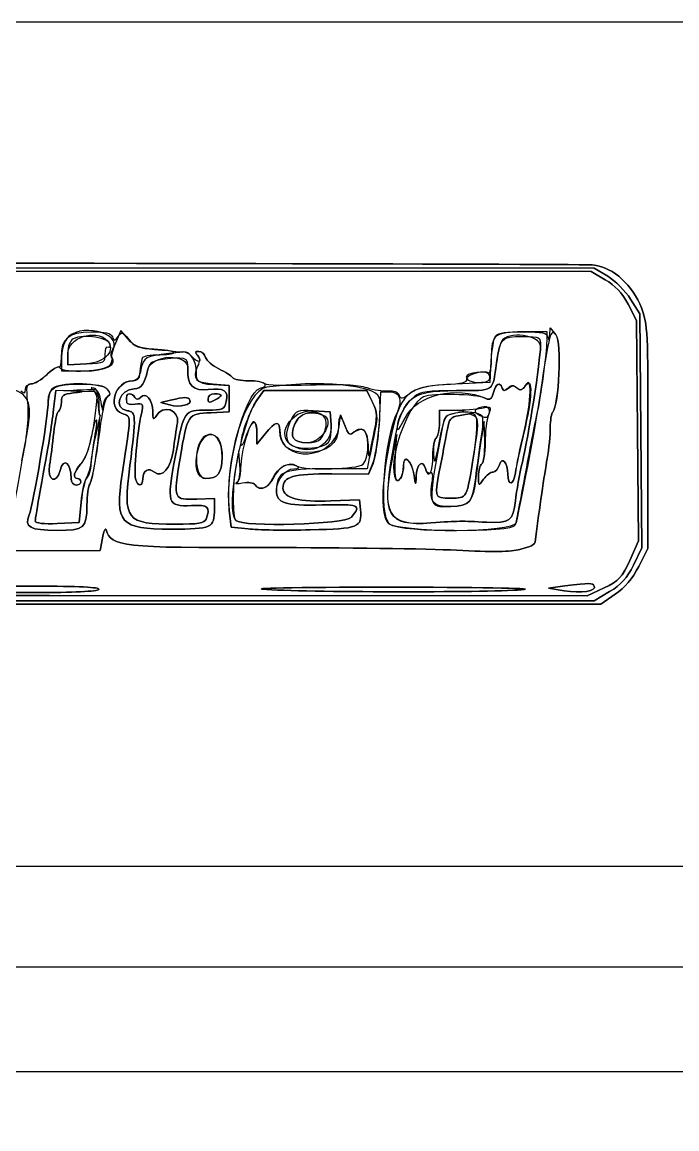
# Model space of a CAD drawing. Extents: x -50 to 355, y 0 to 300.
# Drawn here: x 192.2 to 252.4, y 197.8 to 299.6 of the extents above; entities that cross this region are included whole.
import ezdxf

# ---------------------------------------------------------------- set-up
doc = ezdxf.new("R2010")
doc.units = 0
doc.layers.get('0').update_dxf_attribs({"linetype": 'CONTINUOUS'})

msp = doc.modelspace()

# ---------------------------------------------------------------- linework, layer by layer
at = {"color": 7}
for points in [[(-4.631827, 149.643706), (-4.631827, -0.356294), (145.368173, -0.356294), (295.368173, -0.356294), (295.368173, 149.643706), (295.368173, 299.643706), (145.368173, 299.643706), (-4.631827, 299.643706)], [(-31.710214, 221.9715), (329.572444, 221.9715), (329.572444, 90.498818), (-31.710214, 90.498818)], [(0.712589, 212.707837), (301.068892, 212.707837), (301.068892, 105.819472), (0.712589, 105.819472), (0.712589, 212.707837), (322.802842, 212.707837), (322.802842, 84.798105), (0.712589, 84.798105)], [(-41.68646, 203.08788), (318.883615, 203.08788), (318.883615, 108.669832), (-41.68646, 108.669832)]]:
    msp.add_lwpolyline(points, close=True, dxfattribs=at)
for points in [[(246.054172, 276.259456), (244.818173, 276.993706), (146.118173, 277.038706)], [(146.118173, 277.038706), (244.818173, 276.993706), (246.054173, 276.259456)], [(146.418172, 276.735706), (244.518172, 276.693706), (245.831423, 275.938456)], [(245.831422, 275.938456), (244.518172, 276.693706), (146.418173, 276.735706)], [(248.421173, 249.672706), (249.196672, 251.258206), (249.107422, 262.026706), (249.018172, 272.795206), (248.154172, 274.160206)], [(248.154173, 274.160206), (249.018173, 272.795206), (249.107423, 262.026706), (249.196673, 251.258206), (248.421173, 249.672706)], [(248.082923, 250.118206), (248.890672, 251.919706), (248.804423, 262.056706), (248.718173, 272.193706), (247.931422, 273.688456)], [(247.931423, 273.688456), (248.718173, 272.193706), (248.804423, 262.056706), (248.890673, 251.919706), (248.082923, 250.118206)], [(201.931672, 270.466456), (201.232672, 271.278706), (200.746672, 270.115456)], [(240.470422, 270.318706), (240.468173, 271.143706), (238.254923, 271.143706)], [(240.733672, 270.801706), (240.768172, 271.510456), (241.293172, 270.862456)], [(198.072923, 268.203706), (196.368173, 268.113706), (196.368173, 269.163706)], [(196.368173, 269.163706), (196.368173, 268.113706), (198.093173, 268.203706)], [(195.768172, 268.676956), (195.768172, 267.543706), (197.857672, 267.543706)], [(235.308922, 268.432456), (235.218173, 266.493706), (232.053922, 266.343706)], [(209.517922, 263.704456), (211.218173, 263.793706), (211.218173, 264.993706), (211.218173, 266.193706), (209.718173, 266.343706)], [(209.777422, 266.285956), (211.218173, 266.193706), (211.218173, 264.993706), (211.218173, 263.793706), (209.517922, 263.704456)], [(196.634422, 265.693456), (195.250672, 265.743706), (195.051922, 264.018706)], [(195.051923, 264.018706), (195.250673, 265.743706), (196.859423, 265.788706)], [(205.721422, 264.415456), (204.918172, 264.641206), (205.818172, 264.857206)], [(205.818173, 264.857206), (204.918173, 264.641206), (205.721423, 264.415456)], [(213.767423, 264.842206), (214.408673, 265.743706), (219.154673, 265.743706), (223.899923, 265.743706), (224.421173, 264.645706)], [(224.409922, 264.668206), (223.899922, 265.743706), (219.154672, 265.743706), (214.408672, 265.743706), (213.804922, 264.895456)], [(225.981922, 265.593706), (225.153172, 265.593706), (225.009922, 262.807456)], [(218.958922, 263.883706), (220.518172, 263.793706), (220.596172, 262.593706)], [(220.596173, 262.593706), (220.518173, 263.793706), (218.958923, 263.883706)], [(230.568173, 262.761706), (230.568173, 263.943706), (232.030673, 263.943706)], [(231.843172, 263.903956), (230.568173, 263.943706), (230.568173, 262.803706)], [(199.230173, 261.993706), (199.352423, 263.493706), (198.929423, 261.693706)], [(221.340172, 262.443706), (221.456422, 263.493706), (221.849422, 262.496206)], [(234.730673, 261.036706), (234.693173, 262.893706), (234.419422, 261.243706)], [(214.542922, 261.768706), (213.774922, 260.793706), (213.771172, 261.750706)], [(213.771172, 261.718456), (213.774922, 260.793706), (214.542922, 261.768706)], [(226.527173, 259.679206), (226.661422, 261.693706), (226.238422, 259.593706)], [(249.761422, 261.457456), (249.755423, 251.193706), (248.907922, 249.543706)], [(248.907922, 249.543706), (249.755423, 251.193706), (249.761422, 261.457456)], [(212.205172, 258.873706), (212.103172, 260.193706), (211.824172, 258.693706)], [(224.112173, 259.518706), (223.920173, 258.543706), (220.211423, 258.543706)], [(224.453422, 259.031206), (224.039422, 258.040456), (220.668172, 258.070456)], [(220.668173, 258.070456), (224.039423, 258.040456), (224.418173, 258.967456)], [(209.863673, 254.851456), (209.868173, 255.809206), (208.244422, 255.751456)], [(208.244423, 255.751456), (209.868173, 255.809206), (209.863673, 254.851456)], [(220.586422, 255.584956), (223.218172, 255.693706), (223.296172, 254.793706)], [(223.296173, 254.793706), (223.218173, 255.693706), (220.586423, 255.584956)], [(195.393172, 253.505206), (197.418172, 253.593706), (197.596672, 255.456706)], [(197.598923, 255.484456), (197.418173, 253.593706), (195.393173, 253.505206)], [(212.962672, 253.004956), (211.406422, 253.181956), (211.226422, 254.738206)], [(211.226423, 254.738206), (211.406423, 253.181956), (212.962673, 253.004956)], [(184.578172, 251.006206), (199.338922, 251.031706), (199.551922, 252.162706)], [(199.551922, 252.162706), (199.338922, 251.031706), (184.578172, 251.006206)], [(245.713673, 247.578706), (244.152923, 246.839956), (145.185173, 246.917206), (46.218172, 246.993706), (44.793173, 247.844206)], [(145.488923, 246.896206), (244.160423, 246.843706), (245.717423, 247.580206)], [(242.118173, 247.758706), (240.618173, 247.568206), (242.039423, 247.322206)], [(242.039423, 247.322206), (240.618173, 247.568206), (242.118173, 247.758706)], [(246.738923, 246.993706), (245.418172, 246.093706), (145.518172, 246.093706), (45.618173, 246.093706), (44.504423, 246.863206)], [(44.504423, 246.863206), (45.618173, 246.093706), (145.518172, 246.093706), (245.418172, 246.093706), (246.738923, 246.993706)], [(246.231923, 247.240456), (244.818173, 246.393706), (145.604422, 246.393706), (46.391423, 246.393706), (45.015172, 247.143706)], [(45.015173, 247.143706), (46.391423, 246.393706), (145.604422, 246.393706), (244.818173, 246.393706), (246.231922, 247.240456)]]:
    msp.add_lwpolyline(points, dxfattribs=at)
for points in [[(47.568172, 277.498456), (48.908423, 277.668706), (243.580672, 277.466956), (244.824173, 277.294456)], [(244.824173, 277.294456), (243.580672, 277.466956), (48.908423, 277.668706), (47.568172, 277.498456)], [(244.824173, 277.294456), (246.576173, 277.052206), (248.391173, 275.401456), (249.156923, 273.354706)], [(249.156923, 273.354706), (248.391172, 275.401456), (246.576173, 277.052206), (244.824173, 277.294456)], [(248.154172, 274.160206), (247.678672, 274.910956), (246.733672, 275.855956), (246.054172, 276.259456)], [(246.054173, 276.259456), (246.733673, 275.855956), (247.678673, 274.910956), (248.154173, 274.160206)], [(247.931422, 273.688456), (247.382422, 274.732456), (246.747923, 275.411956), (245.831422, 275.938456)], [(245.831423, 275.938456), (246.747923, 275.411956), (247.382423, 274.732456), (247.931423, 273.688456)], [(249.156923, 273.354706), (249.728423, 271.826956), (249.767423, 271.057456), (249.761422, 261.457456)], [(249.761422, 261.457456), (249.767422, 271.057456), (249.728423, 271.826956), (249.156923, 273.354706)], [(200.518672, 269.550706), (201.366922, 271.136206), (197.311672, 272.013706), (196.235422, 270.476956)], [(195.768172, 268.776706), (195.768172, 270.572206), (196.426672, 271.143706), (198.494422, 271.143706)], [(196.368173, 269.163706), (196.368173, 270.602206), (198.897173, 271.434706), (199.978673, 270.353206)], [(200.268172, 269.908456), (200.268172, 270.610456), (197.819423, 271.025956), (196.856423, 270.486706)], [(198.494422, 271.143706), (199.826422, 271.143706), (200.331922, 271.025956), (200.463172, 270.684706)], [(201.002422, 270.722956), (201.330922, 271.171456), (201.423922, 271.144456), (201.980422, 270.437206)], [(235.368172, 268.815706), (235.368172, 270.921706), (235.643422, 271.143706), (238.256422, 271.143706)], [(238.254923, 271.143706), (236.814922, 271.143706), (235.929172, 271.008706), (235.720672, 270.757456)], [(239.866672, 269.804206), (239.868173, 270.871456), (236.808922, 271.254706), (236.274172, 270.254206)], [(238.256422, 271.143706), (240.068422, 271.143706), (240.446422, 271.057456), (240.561172, 270.618706)], [(241.320172, 270.828706), (240.785422, 271.488706), (240.697672, 271.166956), (239.839672, 265.443706)], [(196.235422, 270.476956), (195.978172, 270.110206), (195.768172, 269.300206), (195.768172, 268.676956)], [(196.856423, 270.486706), (196.550423, 270.315706), (196.368173, 269.821456), (196.368173, 269.163706)], [(199.978673, 270.353206), (200.853173, 269.478706), (199.803922, 268.295206), (198.072923, 268.203706)], [(200.033423, 269.753956), (200.162423, 269.673706), (200.268172, 269.743456), (200.268172, 269.908456)], [(200.746672, 270.115456), (200.478922, 269.474956), (200.325172, 268.886956), (200.403922, 268.808206)], [(200.463172, 270.684706), (200.617672, 270.281206), (200.682922, 270.286456), (201.002422, 270.722956)], [(204.291922, 269.556706), (202.924673, 269.636206), (202.507673, 269.796706), (201.931672, 270.466456)], [(201.980422, 270.437206), (202.488922, 269.790706), (202.900672, 269.633206), (204.356422, 269.525956)], [(235.720672, 270.757456), (235.544422, 270.544456), (235.359172, 269.498206), (235.308922, 268.432456)], [(235.822673, 268.293706), (236.132423, 270.564706), (236.280172, 270.715456), (238.194172, 270.715456)], [(236.274173, 270.254206), (236.138423, 270.000706), (235.935173, 269.118706), (235.822673, 268.293706)], [(238.194172, 270.715456), (239.859172, 270.715456), (239.868173, 270.710206), (239.866672, 269.804206)], [(239.571172, 263.643706), (239.900422, 265.007206), (240.472672, 269.258956), (240.470422, 270.318706)], [(240.561172, 270.618706), (240.660172, 270.241456), (240.708172, 270.293206), (240.733672, 270.801706)], [(241.293172, 270.862456), (241.831672, 270.197206), (241.584922, 264.353956), (240.993172, 263.766706)], [(240.993172, 263.766706), (241.562422, 264.332206), (241.833922, 270.194956), (241.320172, 270.828706)], [(198.093173, 268.203706), (199.743923, 268.289956), (199.817423, 268.328206), (199.808423, 269.096206)], [(199.808423, 269.096206), (199.802423, 269.537956), (199.903673, 269.833456), (200.033423, 269.753956)], [(200.383672, 268.828456), (200.292923, 268.918456), (200.354422, 269.243956), (200.518672, 269.550706)], [(205.668172, 269.139706), (203.535172, 268.920706), (203.304172, 268.790206), (203.097922, 267.691456)], [(203.230672, 268.743706), (203.251672, 268.908706), (203.965672, 269.043706), (204.818422, 269.043706)], [(203.700923, 267.599206), (204.019673, 269.121706), (207.519923, 269.236456), (207.417923, 267.721456)], [(204.818422, 269.043706), (206.836672, 269.043706), (206.439172, 269.430706), (204.291922, 269.556706)], [(204.356422, 269.525956), (205.325422, 269.454706), (206.185672, 269.369206), (206.268172, 269.335456)], [(207.417923, 267.721456), (207.492172, 268.820206), (207.196672, 268.907956), (204.693922, 268.529206)], [(207.056423, 269.295706), (206.870423, 269.269456), (206.245673, 269.198956), (205.668173, 269.139706)], [(206.268172, 269.335456), (206.350672, 269.301706), (206.633422, 269.294956), (206.897422, 269.320456)], [(206.897422, 269.320456), (207.160672, 269.345206), (207.548422, 269.158456), (207.759172, 268.904956)], [(208.218173, 267.421456), (208.218173, 268.407706), (207.618173, 269.375206), (207.056423, 269.295706)], [(207.759172, 268.904956), (207.969172, 268.651456), (208.276672, 268.443706), (208.441672, 268.443706)], [(208.422922, 269.343706), (208.071922, 269.343706), (208.035922, 269.255956), (208.284922, 269.006956)], [(208.368172, 268.893706), (208.064422, 269.259706), (208.078672, 269.343706), (208.446172, 269.343706)], [(208.284922, 269.006956), (208.525672, 268.766206), (208.531672, 268.472206), (208.305172, 267.975706)], [(208.441672, 268.443706), (208.608922, 268.443706), (208.576672, 268.642456), (208.368172, 268.893706)], [(209.040922, 268.797706), (208.962172, 269.098456), (208.684672, 269.343706), (208.422922, 269.343706)], [(208.446172, 269.343706), (208.695172, 269.343706), (208.962172, 269.098456), (209.040922, 268.797706)], [(238.201672, 259.143706), (238.764922, 261.478456), (239.865172, 268.522456), (239.866672, 269.804206)], [(239.866673, 269.804206), (239.865173, 268.522456), (238.764923, 261.478456), (238.201673, 259.143706)], [(194.459422, 267.228706), (194.976922, 267.713956), (195.483172, 268.028206), (195.584422, 267.927706)], [(195.618922, 267.842956), (195.514672, 268.011706), (195.015922, 267.749956), (194.475922, 267.244456)], [(195.584422, 267.927706), (195.685672, 267.826456), (195.768172, 268.208956), (195.768172, 268.776706)], [(200.247172, 268.103956), (199.911923, 267.478456), (195.981173, 267.256456), (195.618922, 267.842956)], [(197.857672, 267.543706), (199.839923, 267.543706), (201.051922, 268.160206), (200.383672, 268.828456)], [(200.403922, 268.808206), (200.482672, 268.729456), (200.412172, 268.412206), (200.247172, 268.103956)], [(203.005673, 267.243706), (203.025923, 267.573706), (203.076923, 267.978706), (203.118173, 268.143706)], [(203.118173, 268.143706), (203.159423, 268.308706), (203.210422, 268.578706), (203.230672, 268.743706)], [(204.693922, 268.529206), (204.087922, 268.436956), (203.824673, 268.190206), (203.700922, 267.599206)], [(208.305172, 267.975706), (207.788422, 266.840956), (208.182922, 266.387956), (209.777422, 266.285956)], [(210.263422, 267.740206), (209.669422, 268.021456), (209.119672, 268.497706), (209.040922, 268.797706)], [(209.040922, 268.797706), (209.119672, 268.497706), (209.669422, 268.021456), (210.263422, 267.740206)], [(232.122923, 265.736956), (235.709423, 265.744456), (235.449923, 265.565206), (235.822673, 268.293706)], [(235.822673, 268.293706), (235.449923, 265.565206), (235.709423, 265.744456), (232.122923, 265.736956)], [(235.098922, 267.374956), (235.246672, 267.283456), (235.368172, 267.931456), (235.368172, 268.815706)], [(192.993172, 266.345206), (193.281922, 266.345956), (193.941922, 266.743456), (194.459422, 267.228706)], [(194.475922, 267.244456), (193.949422, 266.750206), (193.284173, 266.345956), (192.997672, 266.345206)], [(203.097922, 267.691456), (202.955422, 266.933956), (202.744672, 266.643706), (202.334423, 266.643706)], [(202.368173, 266.643706), (202.755922, 266.643706), (202.981673, 266.855956), (203.005673, 267.243706)], [(202.483673, 265.893706), (203.103923, 265.893706), (203.443673, 266.368456), (203.700923, 267.599206)], [(203.700922, 267.599206), (203.443672, 266.368456), (203.103923, 265.893706), (202.483673, 265.893706)], [(207.417923, 267.721456), (207.319673, 266.264206), (207.931673, 265.646206), (209.292173, 265.829206)], [(209.292173, 265.829206), (207.931672, 265.646206), (207.319673, 266.264206), (207.417923, 267.721456)], [(209.718173, 266.343706), (208.273673, 266.488456), (208.218173, 266.528206), (208.218173, 267.421456)], [(211.523422, 266.935456), (211.423672, 267.095956), (210.856672, 267.458206), (210.263422, 267.740206)], [(210.263422, 267.740206), (210.856672, 267.458206), (211.423672, 267.095956), (211.523422, 266.935456)], [(213.018172, 266.643706), (212.295172, 266.643706), (211.622422, 266.774956), (211.523422, 266.935456)], [(211.523422, 266.935456), (211.622422, 266.774956), (212.295172, 266.643706), (213.018172, 266.643706)], [(233.625923, 267.332956), (232.587922, 267.129706), (233.017673, 266.493706), (234.192923, 266.493706)], [(233.079922, 266.784706), (232.926922, 267.184456), (234.610672, 267.676456), (235.098922, 267.374956)], [(235.218173, 266.939956), (235.218173, 267.422206), (234.716423, 267.545956), (233.625923, 267.332956)], [(234.192923, 266.493706), (234.900172, 266.493706), (235.218173, 266.631706), (235.218173, 266.939956)], [(238.507673, 266.209456), (239.183423, 267.103456), (239.102423, 265.009456), (238.338923, 261.843706)], [(238.360673, 261.979456), (239.048423, 264.881956), (239.112173, 267.291706), (238.472423, 266.207956)], [(192.143422, 259.276456), (193.509172, 266.453956), (193.929172, 266.127706), (183.221422, 266.207956)], [(192.048172, 265.718956), (192.378922, 265.444456), (192.468172, 265.473706), (192.468172, 265.856956)], [(192.468172, 265.856956), (192.468172, 266.124706), (192.704422, 266.344456), (192.993172, 266.345206)], [(192.997672, 266.345206), (192.543922, 266.343706), (192.499672, 266.123206), (192.654172, 264.618706)], [(194.568173, 264.737956), (194.568173, 266.018956), (195.147923, 266.323456), (197.606423, 266.334706)], [(195.093173, 266.019706), (194.763172, 265.827706), (194.568173, 265.350706), (194.568173, 264.737956)], [(200.006423, 265.844956), (199.531673, 266.420206), (195.996173, 266.545456), (195.093173, 266.019706)], [(196.859423, 265.788706), (197.744423, 265.813456), (198.636923, 265.847206), (198.843173, 265.863706)], [(198.971423, 264.168706), (199.160423, 265.907206), (199.350923, 265.781956), (196.893173, 265.525456)], [(197.606423, 266.334706), (199.059173, 266.341456), (199.700423, 266.216206), (199.986922, 265.871206)], [(198.768172, 265.967956), (198.459173, 266.051206), (198.428423, 266.010706), (198.670673, 265.837456)], [(198.670673, 265.837456), (198.864923, 265.699456), (199.083172, 265.047706), (199.155922, 264.389956)], [(199.253422, 264.520456), (199.229422, 265.424206), (199.074923, 265.885456), (198.768172, 265.967956)], [(198.843173, 265.863706), (199.058423, 265.880956), (199.295423, 265.383706), (199.400422, 264.693706)], [(201.355673, 263.629456), (199.918673, 264.176206), (200.747423, 266.643706), (202.368173, 266.643706)], [(202.334423, 266.643706), (200.741422, 266.643706), (199.937422, 264.168706), (201.355672, 263.629456)], [(199.986923, 265.871206), (200.281673, 265.515706), (200.292173, 265.343956), (200.028173, 265.181206)], [(200.043173, 265.220206), (200.335673, 265.318456), (200.327423, 265.455706), (200.006423, 265.844956)], [(201.843173, 263.889706), (200.521673, 264.077206), (201.102173, 265.893706), (202.483673, 265.893706)], [(202.483673, 265.893706), (201.102172, 265.893706), (200.521673, 264.077206), (201.843173, 263.889706)], [(209.292173, 265.829206), (210.736673, 266.022706), (211.200923, 265.713706), (210.953423, 264.725956)], [(210.953422, 264.725956), (211.200922, 265.713706), (210.736672, 266.022706), (209.292173, 265.829206)], [(214.668173, 266.045956), (212.699423, 265.760206), (210.706673, 259.213456), (211.226423, 254.738206)], [(211.226422, 254.738206), (210.802672, 258.387706), (212.619172, 265.577956), (214.059922, 265.954456)], [(214.059922, 265.954456), (215.062672, 266.216956), (214.417672, 266.643706), (213.018172, 266.643706)], [(213.018172, 266.643706), (213.741172, 266.643706), (214.404922, 266.526706), (214.494172, 266.382706)], [(214.494172, 266.382706), (214.582672, 266.239456), (216.471172, 266.185456), (218.691172, 266.262706)], [(225.027923, 265.112206), (224.667173, 266.249206), (219.367673, 266.726956), (214.668173, 266.045956)], [(218.691172, 266.262706), (221.526172, 266.361706), (223.068172, 266.288956), (223.872922, 266.017456)], [(223.872922, 266.017456), (224.502922, 265.805206), (225.389422, 265.666456), (225.843922, 265.709956)], [(232.053922, 266.343706), (227.420423, 266.123956), (226.928423, 265.662706), (225.918923, 260.589706)], [(227.429423, 263.252956), (228.477173, 265.356706), (232.093673, 266.216956), (234.830423, 265.014706)], [(227.914672, 265.525456), (228.593422, 266.027206), (229.329922, 266.210206), (231.015172, 266.295706)], [(231.015172, 266.295706), (232.634422, 266.377456), (233.186422, 266.507956), (233.079922, 266.784706)], [(235.538423, 265.566706), (235.745423, 266.393206), (236.136173, 266.588206), (236.344673, 265.968706)], [(236.355923, 265.968706), (236.130173, 266.584456), (235.746173, 266.395456), (235.538423, 265.566706)], [(236.344673, 265.968706), (236.444423, 265.671706), (236.563673, 265.670206), (236.916173, 265.961206)], [(236.883173, 265.961206), (236.574923, 265.670956), (236.464673, 265.672456), (236.355923, 265.968706)], [(237.699923, 265.975456), (237.372173, 266.247706), (237.183923, 266.244706), (236.883173, 265.961206)], [(236.916173, 265.961206), (237.257423, 266.243206), (237.444923, 266.246956), (237.714173, 265.977706)], [(238.472423, 266.207956), (238.197923, 265.742956), (238.038173, 265.694956), (237.699923, 265.975456)], [(237.714173, 265.977706), (237.983423, 265.708456), (238.170173, 265.763206), (238.507673, 266.209456)], [(196.893172, 265.525456), (195.941422, 265.425706), (195.768172, 265.297456), (195.768172, 264.692956)], [(195.768172, 264.692956), (195.768172, 265.297456), (195.941422, 265.425706), (196.893172, 265.525456)], [(196.893172, 265.525456), (197.955922, 265.636456), (197.941672, 265.645456), (196.634422, 265.693456)], [(200.028173, 265.181206), (199.835423, 265.061956), (199.545173, 263.957956), (199.383173, 262.728706)], [(199.625423, 264.293956), (199.648673, 264.733456), (199.836923, 265.150456), (200.043173, 265.220206)], [(201.781672, 264.618706), (201.741172, 265.281706), (201.793672, 265.443706), (202.050172, 265.443706)], [(202.534673, 265.117456), (202.281173, 265.526956), (201.768172, 265.544206), (201.768172, 265.143706)], [(201.768172, 265.143706), (201.768172, 264.978706), (201.774172, 264.742456), (201.781672, 264.618706)], [(202.050172, 265.443706), (202.205422, 265.443706), (202.423672, 265.296706), (202.534672, 265.117456)], [(202.534672, 265.117456), (202.676422, 264.887206), (202.829422, 264.884956), (203.055172, 265.110706)], [(203.055173, 265.110706), (202.829423, 264.884956), (202.676423, 264.887206), (202.534673, 265.117456)], [(203.055172, 265.110706), (203.554672, 265.610206), (204.166672, 264.912706), (204.177172, 263.831956)], [(204.177173, 263.831956), (204.166673, 264.912706), (203.554673, 265.610206), (203.055173, 265.110706)], [(207.604672, 264.865456), (207.861922, 264.449206), (206.639423, 264.157456), (205.721422, 264.415456)], [(205.721423, 264.415456), (206.639423, 264.157456), (207.861923, 264.449206), (207.604673, 264.865456)], [(205.818172, 264.857206), (207.136672, 265.172956), (207.413422, 265.174456), (207.604672, 264.865456)], [(207.604673, 264.865456), (207.413423, 265.174456), (207.136673, 265.172956), (205.818173, 264.857206)], [(209.868173, 265.443706), (209.528423, 265.443706), (209.268172, 265.243456), (209.268172, 264.983206)], [(209.268172, 264.983206), (209.268172, 265.243456), (209.528422, 265.443706), (209.868173, 265.443706)], [(209.268172, 264.983206), (209.268172, 264.615706), (209.388922, 264.587206), (209.868173, 264.843706)], [(209.868173, 264.843706), (209.388922, 264.587206), (209.268172, 264.615706), (209.268172, 264.983206)], [(210.468173, 265.304206), (210.468173, 265.380706), (210.198172, 265.443706), (209.868173, 265.443706)], [(209.868173, 265.443706), (210.198172, 265.443706), (210.468173, 265.380706), (210.468173, 265.304206)], [(209.868173, 264.843706), (210.198172, 265.019956), (210.468173, 265.227706), (210.468173, 265.304206)], [(210.468173, 265.304206), (210.468173, 265.227706), (210.198172, 265.019956), (209.868173, 264.843706)], [(211.818923, 253.791706), (210.873173, 254.741206), (212.287673, 262.764706), (213.767423, 264.842206)], [(213.804922, 264.895456), (213.096172, 263.900206), (212.268922, 261.650956), (212.295922, 260.793706)], [(224.418173, 258.967456), (224.875673, 260.084206), (225.291923, 264.281206), (225.027923, 265.112206)], [(229.105673, 265.159456), (227.569673, 264.522706), (225.706673, 258.956206), (226.565423, 257.567206)], [(225.843922, 265.709956), (226.365922, 265.760206), (226.734922, 265.619206), (226.846672, 265.328206)], [(226.727422, 263.828956), (227.221673, 264.875956), (226.917923, 265.593706), (225.981922, 265.593706)], [(226.236173, 259.949206), (227.064923, 265.163206), (227.639423, 265.727956), (232.122923, 265.736956)], [(228.298673, 265.211956), (227.418923, 264.475456), (226.668173, 263.178706), (226.668173, 262.395706)], [(226.846672, 265.328206), (226.997422, 264.934456), (227.154172, 264.962956), (227.914672, 265.525456)], [(232.122923, 265.736956), (229.532423, 265.731706), (228.799673, 265.631206), (228.298673, 265.211956)], [(234.830423, 265.014706), (233.895923, 265.424956), (229.986923, 265.523956), (229.105673, 265.159456)], [(235.538423, 265.566706), (235.389173, 264.972706), (235.221923, 264.842206), (234.830423, 265.014706)], [(234.830423, 265.014706), (235.221923, 264.842206), (235.389173, 264.972706), (235.538423, 265.566706)], [(239.839672, 265.443706), (239.419672, 262.643206), (238.284922, 256.572706), (237.619672, 253.567456)], [(192.654172, 264.618706), (192.775672, 263.438956), (192.624172, 261.803206), (192.175672, 259.443706)], [(192.808673, 254.291956), (193.198672, 255.306706), (194.568173, 263.436706), (194.568173, 264.737956)], [(194.568173, 264.737956), (194.568173, 263.436706), (193.198672, 255.306706), (192.808673, 254.291956)], [(195.051922, 264.018706), (194.851672, 262.283206), (194.654423, 261.079456), (193.821172, 256.512706)], [(193.821173, 256.512706), (194.654423, 261.079456), (194.851673, 262.283206), (195.051923, 264.018706)], [(195.511673, 263.820706), (195.370673, 263.733706), (195.171173, 262.856956), (195.068422, 261.872206)], [(195.068422, 261.872206), (195.171172, 262.856956), (195.370672, 263.733706), (195.511672, 263.820706)], [(195.511672, 263.820706), (195.652672, 263.907706), (195.768172, 264.300706), (195.768172, 264.692956)], [(195.768172, 264.692956), (195.768172, 264.300706), (195.652672, 263.907706), (195.511673, 263.820706)], [(197.566673, 258.992206), (198.187673, 259.652956), (198.678173, 261.461206), (198.971423, 264.168706)], [(199.155922, 264.389956), (199.287172, 263.202706), (199.287922, 263.203456), (199.253422, 264.520456)], [(199.400422, 264.693706), (199.527923, 263.855206), (199.596173, 263.734456), (199.625423, 264.293956)], [(201.355672, 263.629456), (202.232422, 263.296456), (202.230922, 263.791456), (201.367673, 258.054706)], [(201.367673, 258.054706), (202.230923, 263.791456), (202.232423, 263.296456), (201.355673, 263.629456)], [(201.781672, 264.618706), (201.789922, 264.494956), (202.146172, 264.439456), (202.575172, 264.495706)], [(202.575172, 264.495706), (202.146172, 264.439456), (201.789922, 264.494956), (201.781672, 264.618706)], [(202.076423, 258.833206), (202.665923, 263.420206), (202.649423, 263.774956), (201.843173, 263.889706)], [(201.843173, 263.889706), (202.649423, 263.774956), (202.665923, 263.420206), (202.076422, 258.833206)], [(202.575172, 264.495706), (203.313922, 264.592456), (203.342422, 264.546706), (203.133173, 263.595706)], [(203.133172, 263.595706), (203.342422, 264.546706), (203.313922, 264.592456), (202.575172, 264.495706)], [(204.177172, 263.831956), (204.184672, 263.072956), (204.242422, 262.990456), (204.480922, 263.398456)], [(204.480923, 263.398456), (204.242423, 262.990456), (204.184673, 263.072956), (204.177173, 263.831956)], [(204.480922, 263.398456), (205.116922, 264.488206), (206.647672, 263.999956), (206.445922, 262.772206)], [(206.445922, 262.772206), (206.647672, 263.999956), (205.116923, 264.488206), (204.480923, 263.398456)], [(209.187173, 263.939206), (207.043673, 263.933206), (207.069173, 263.969206), (206.278673, 259.773706)], [(206.278673, 259.773706), (207.069172, 263.969206), (207.043673, 263.933206), (209.187172, 263.939206)], [(209.187172, 263.939206), (210.626422, 263.942956), (210.772672, 264.008206), (210.953422, 264.725956)], [(210.953423, 264.725956), (210.772673, 264.008206), (210.626423, 263.942956), (209.187173, 263.939206)], [(217.041922, 260.657956), (215.402423, 261.534706), (216.869422, 264.004456), (218.958922, 263.883706)], [(218.958923, 263.883706), (217.491173, 263.968456), (217.371923, 263.921206), (216.933923, 263.073706)], [(220.133422, 262.503706), (220.412422, 264.051706), (217.901422, 264.196456), (217.260922, 262.668706)], [(217.260923, 262.668706), (217.671173, 263.646706), (218.629673, 263.946706), (219.849173, 263.478706)], [(224.470672, 261.443206), (224.883172, 263.415706), (224.878672, 263.681956), (224.409922, 264.668206)], [(224.421173, 264.645706), (224.858423, 263.723206), (224.890673, 263.303206), (224.622923, 262.020706)], [(225.978172, 253.456456), (224.973172, 254.270206), (225.471172, 261.165706), (226.727422, 263.828956)], [(232.082423, 263.678956), (233.116672, 263.864206), (233.116672, 263.864956), (231.843172, 263.903956)], [(232.030673, 263.943706), (232.835423, 263.943706), (233.918423, 264.028456), (234.438173, 264.132706)], [(234.511673, 263.384956), (234.156173, 263.736706), (233.127923, 263.858956), (232.072673, 263.675206)], [(233.724922, 259.891456), (234.216172, 263.027206), (234.118672, 263.822956), (233.268172, 263.594206)], [(233.965672, 264.010456), (233.729422, 263.859706), (233.844173, 263.678206), (234.316673, 263.454706)], [(235.165673, 263.683456), (235.318673, 264.269956), (234.657173, 264.449956), (233.965672, 264.010456)], [(234.438173, 264.132706), (235.361423, 264.317206), (235.375673, 264.302956), (235.075673, 263.513206)], [(198.962422, 263.020456), (198.858172, 262.925956), (198.634672, 262.122706), (198.466672, 261.236206)], [(198.941422, 261.993706), (199.057672, 262.653706), (199.067422, 263.115706), (198.962422, 263.020456)], [(202.590172, 257.610706), (202.431172, 258.218206), (202.769422, 261.941206), (203.133172, 263.595706)], [(203.133173, 263.595706), (202.769422, 261.941206), (202.431173, 258.218206), (202.590172, 257.610706)], [(206.445922, 262.772206), (206.347672, 262.178956), (206.184172, 261.058456), (206.081422, 260.281456)], [(206.081423, 260.281456), (206.184173, 261.058456), (206.347673, 262.178956), (206.445922, 262.772206)], [(206.706922, 259.524706), (207.369172, 263.577706), (207.378922, 263.591956), (209.517922, 263.704456)], [(209.517922, 263.704456), (207.378923, 263.591956), (207.369172, 263.577706), (206.706923, 259.524706)], [(213.518422, 262.862206), (213.159173, 263.084956), (212.268172, 260.060206), (212.268172, 258.617206)], [(212.823172, 261.636706), (213.368422, 263.183956), (213.765922, 263.217706), (213.771172, 261.718456)], [(213.771172, 261.750706), (213.769672, 262.277206), (213.655672, 262.777456), (213.518422, 262.862206)], [(215.868172, 262.060456), (215.868172, 263.007706), (215.446672, 262.914706), (214.542922, 261.768706)], [(214.542922, 261.768706), (215.446672, 262.914706), (215.868172, 263.007706), (215.868172, 262.060456)], [(216.933923, 263.073706), (215.943173, 261.158956), (216.621173, 260.254456), (218.883923, 260.472706)], [(219.849173, 263.478706), (220.983173, 263.043706), (219.798173, 260.943706), (218.418173, 260.943706)], [(221.921423, 262.421206), (221.503672, 263.618956), (221.268172, 263.591956), (221.268172, 262.346206)], [(225.009922, 262.807456), (224.931172, 261.275956), (224.680672, 259.576456), (224.453422, 259.031206)], [(226.668173, 262.395706), (226.668173, 261.928456), (226.898423, 262.187206), (227.429423, 263.252956)], [(230.568173, 262.803706), (230.568173, 262.176706), (230.424172, 261.519706), (230.247923, 261.343456)], [(230.268173, 261.393706), (230.433173, 261.495706), (230.568173, 262.111456), (230.568173, 262.761706)], [(230.582423, 261.093706), (231.043673, 263.476456), (231.054172, 263.495206), (232.082423, 263.678956)], [(232.072673, 263.675206), (231.164423, 263.517706), (231.001673, 263.355706), (230.834423, 262.443706)], [(232.302922, 263.429956), (231.631672, 263.327956), (231.454673, 263.111206), (231.298672, 262.199956)], [(231.298673, 262.199956), (231.454673, 263.111206), (231.631673, 263.327956), (232.302923, 263.429956)], [(233.268172, 263.594206), (233.185673, 263.571706), (232.751422, 263.498206), (232.302923, 263.429956)], [(232.302923, 263.429956), (232.751423, 263.498206), (233.185673, 263.571706), (233.268173, 263.594206)], [(233.268173, 263.594206), (233.350673, 263.616706), (233.601173, 263.518456), (233.824673, 263.376706)], [(233.824673, 263.376706), (234.164423, 263.161456), (234.147923, 262.590706), (233.724923, 259.891456)], [(234.316673, 263.454706), (234.910672, 263.174206), (235.041922, 263.209456), (235.165673, 263.683456)], [(234.420923, 261.393706), (234.576923, 262.383706), (234.618173, 263.279956), (234.511673, 263.384956)], [(235.075673, 263.513206), (234.906173, 263.068456), (234.768173, 261.911206), (234.768173, 260.942206)], [(238.515922, 258.243706), (238.956923, 260.636206), (239.431672, 263.066206), (239.571172, 263.643706)], [(240.768172, 262.336456), (240.768172, 263.000956), (240.869422, 263.644456), (240.993172, 263.766706)], [(240.993172, 263.766706), (240.869422, 263.644456), (240.768172, 263.000956), (240.768172, 262.336456)], [(195.068422, 261.872206), (194.965672, 260.887456), (194.793923, 259.532956), (194.686672, 258.862456)], [(194.686672, 258.862456), (194.793922, 259.532956), (194.965672, 260.887456), (195.068422, 261.872206)], [(199.383173, 262.728706), (198.927173, 259.259206), (198.614423, 257.522956), (198.376673, 257.138206)], [(198.376673, 257.138206), (198.642923, 257.569456), (199.064423, 259.967206), (199.230173, 261.993706)], [(198.559672, 259.443706), (198.652672, 260.186206), (198.824422, 261.333706), (198.941422, 261.993706)], [(208.358423, 260.322706), (208.998173, 262.527706), (210.653423, 261.970456), (210.565673, 259.580206)], [(210.565672, 259.580206), (210.621173, 261.086206), (209.854672, 262.091206), (209.035672, 261.585706)], [(215.868172, 262.060456), (215.868172, 258.979456), (220.995172, 259.338706), (221.340172, 262.443706)], [(218.340922, 260.043706), (216.660922, 260.043706), (215.868172, 260.690206), (215.868172, 262.060456)], [(217.260922, 262.668706), (216.750173, 261.451456), (217.090672, 260.943706), (218.418172, 260.943706)], [(218.418173, 260.943706), (217.090673, 260.943706), (216.750173, 261.451456), (217.260923, 262.668706)], [(220.596172, 262.593706), (220.718422, 260.719456), (218.839673, 259.695706), (217.041922, 260.657956)], [(221.268172, 262.346206), (221.268172, 260.838706), (220.257172, 260.043706), (218.340922, 260.043706)], [(218.418172, 260.943706), (219.511673, 260.943706), (219.919672, 261.314956), (220.133422, 262.503706)], [(218.883923, 260.472706), (220.394423, 260.618206), (220.700423, 260.997706), (220.596173, 262.593706)], [(221.849422, 262.496206), (222.129922, 261.783706), (222.335422, 261.590956), (222.565672, 261.821206)], [(222.565672, 261.821206), (222.335422, 261.590956), (222.150922, 261.762706), (221.921423, 262.421206)], [(222.565672, 261.821206), (223.380172, 262.635706), (223.967422, 262.183456), (223.994422, 260.718706)], [(223.428172, 262.143706), (223.131172, 262.143706), (222.742672, 261.998206), (222.565672, 261.821206)], [(223.539922, 258.971956), (224.205172, 259.637956), (224.117422, 262.143706), (223.428172, 262.143706)], [(224.622923, 262.020706), (224.447423, 261.180706), (224.217923, 260.054956), (224.112173, 259.518706)], [(230.834423, 262.443706), (229.441673, 254.837206), (229.425923, 254.984206), (231.613673, 255.076456)], [(231.298672, 262.199956), (231.194422, 261.591706), (230.919922, 260.148706), (230.688922, 258.993706)], [(230.688923, 258.993706), (230.919923, 260.148706), (231.194423, 261.591706), (231.298673, 262.199956)], [(237.564923, 258.170206), (237.652673, 258.788206), (238.010423, 260.501956), (238.360673, 261.979456)], [(238.338923, 261.843706), (238.000673, 260.441206), (237.652673, 258.788206), (237.564923, 258.170206)], [(240.479422, 259.461706), (240.638422, 260.378956), (240.768172, 261.672706), (240.768172, 262.336456)], [(240.768172, 262.336456), (240.768172, 261.672706), (240.638422, 260.378956), (240.479422, 259.461706)], [(198.466672, 261.236206), (198.298672, 260.350456), (197.892922, 259.339456), (197.564422, 258.989956)], [(198.929423, 261.693706), (198.696923, 260.703706), (198.498173, 259.481956), (198.487673, 258.978706)], [(209.035672, 261.585706), (207.901673, 260.884456), (207.927172, 257.639956), (209.067172, 257.648206)], [(212.295922, 260.793706), (212.306422, 260.463706), (212.543422, 260.843206), (212.823172, 261.636706)], [(223.994422, 260.718706), (224.020672, 259.309456), (224.025922, 259.316956), (224.470672, 261.443206)], [(229.968173, 259.743706), (229.968173, 260.549206), (230.103173, 261.291706), (230.268173, 261.393706)], [(230.247923, 261.343456), (230.071672, 261.167206), (229.970422, 260.498956), (230.022922, 259.858456)], [(230.022922, 259.858456), (230.105423, 258.848956), (230.179672, 259.013206), (230.582423, 261.093706)], [(233.911673, 257.717956), (234.036173, 258.749956), (234.264923, 260.403706), (234.420923, 261.393706)], [(234.419422, 261.243706), (234.268672, 260.336206), (234.042173, 258.749956), (233.916173, 257.717956)], [(234.468173, 258.993706), (234.633173, 259.095706), (234.751673, 260.015206), (234.730673, 261.036706)], [(234.768173, 260.942206), (234.768173, 259.972456), (234.633173, 259.095706), (234.468173, 258.993706)], [(206.081422, 260.281456), (205.861672, 258.622456), (205.035172, 257.648956), (204.336922, 258.227956)], [(204.336923, 258.227956), (205.035172, 257.648956), (205.861672, 258.622456), (206.081423, 260.281456)], [(207.734422, 255.158956), (205.512172, 255.064456), (205.436422, 255.305206), (206.278673, 259.773706)], [(206.278673, 259.773706), (205.436423, 255.305206), (205.512173, 255.064456), (207.734423, 255.158956)], [(209.067173, 257.648206), (208.251923, 257.642206), (207.931672, 258.851206), (208.358423, 260.322706)], [(225.918923, 260.589706), (225.191422, 256.934206), (225.165923, 254.216956), (225.853673, 253.529206)], [(229.760423, 253.559956), (225.742673, 253.268206), (225.301673, 254.068456), (226.236173, 259.949206)], [(227.263673, 258.793456), (227.271173, 259.932706), (227.998673, 259.370956), (228.200423, 258.070456)], [(228.200423, 258.070456), (228.009922, 259.298206), (227.268172, 259.952956), (227.268172, 258.893206)], [(229.272173, 258.577456), (229.551923, 257.507956), (229.968173, 258.205456), (229.968173, 259.743706)], [(231.585922, 255.843706), (233.145922, 255.843706), (233.066422, 255.693706), (233.724922, 259.891456)], [(233.724923, 259.891456), (233.066423, 255.693706), (233.145923, 255.843706), (231.585923, 255.843706)], [(236.082923, 258.918706), (236.308673, 259.740706), (236.856173, 259.121206), (236.863673, 258.036706)], [(236.863673, 258.036706), (236.856173, 259.121206), (236.308673, 259.740706), (236.082923, 258.918706)], [(192.175672, 259.443706), (191.815672, 257.546206), (191.444422, 255.386206), (191.350672, 254.643706)], [(194.686672, 258.862456), (194.460172, 257.449456), (195.304672, 257.036956), (195.645173, 258.393706)], [(195.645172, 258.393706), (195.304672, 257.036956), (194.460172, 257.449456), (194.686672, 258.862456)], [(196.668172, 257.618956), (196.668172, 259.091956), (195.955672, 259.631206), (195.645172, 258.393706)], [(195.645173, 258.393706), (195.955672, 259.631206), (196.668172, 259.091956), (196.668172, 257.618956)], [(197.564422, 258.989956), (196.925423, 258.309706), (196.778422, 257.643706), (197.268172, 257.643706)], [(197.268173, 257.643706), (196.778423, 257.643706), (196.925423, 258.309706), (197.566673, 258.992206)], [(198.081922, 257.706706), (198.251422, 257.919706), (198.465922, 258.701206), (198.559672, 259.443706)], [(198.487673, 258.978706), (198.477172, 258.475456), (198.312923, 257.908456), (198.123922, 257.719456)], [(206.255423, 253.443706), (201.693923, 253.443706), (201.428423, 253.786456), (202.076423, 258.833206)], [(202.076422, 258.833206), (201.428423, 253.786456), (201.693922, 253.443706), (206.255423, 253.443706)], [(203.268172, 257.625706), (203.268172, 258.394456), (203.784922, 258.686206), (204.336923, 258.227956)], [(204.336922, 258.227956), (203.784922, 258.686206), (203.268172, 258.394456), (203.268172, 257.625706)], [(208.244422, 255.751456), (206.072422, 255.674206), (206.076172, 255.665956), (206.706922, 259.524706)], [(206.706923, 259.524706), (206.076173, 255.665956), (206.072423, 255.674206), (208.244423, 255.751456)], [(209.067172, 257.648206), (210.172672, 257.656456), (210.510922, 258.092956), (210.565672, 259.580206)], [(210.565673, 259.580206), (210.510923, 258.092956), (210.172673, 257.656456), (209.067173, 257.648206)], [(211.824172, 258.693706), (211.512922, 257.025706), (211.509172, 254.102956), (211.817422, 253.793956)], [(211.912672, 257.298706), (212.169172, 257.464456), (212.271172, 258.014956), (212.205172, 258.873706)], [(215.229922, 257.666206), (215.687422, 258.700456), (216.661672, 259.207456), (217.423672, 258.808456)], [(217.395172, 258.820456), (216.739672, 259.235956), (215.789422, 258.730456), (215.280172, 257.695456)], [(217.160422, 258.548206), (217.662922, 258.551956), (217.718422, 258.616456), (217.395172, 258.820456)], [(217.423672, 258.808456), (218.286923, 258.356206), (223.050922, 258.483706), (223.539922, 258.971956)], [(226.238422, 259.593706), (225.186172, 254.366956), (225.824422, 253.274206), (229.760423, 253.559956)], [(226.648672, 257.505706), (226.507673, 257.592706), (226.452922, 258.570706), (226.527173, 259.679206)], [(226.565423, 257.567206), (226.814423, 257.164456), (227.257673, 257.943706), (227.263673, 258.793456)], [(227.268172, 258.893206), (227.268172, 258.035206), (226.948672, 257.320456), (226.648672, 257.505706)], [(228.425423, 257.850706), (228.476423, 258.986956), (229.038923, 259.469956), (229.272173, 258.577456)], [(229.272173, 258.577456), (229.038923, 259.469956), (228.476423, 258.986956), (228.425423, 257.850706)], [(230.688922, 258.993706), (230.057422, 255.836956), (230.055172, 255.843706), (231.585922, 255.843706)], [(231.585923, 255.843706), (230.055173, 255.843706), (230.057423, 255.836956), (230.688923, 258.993706)], [(234.468173, 258.993706), (234.303173, 258.891706), (234.168173, 258.380956), (234.168173, 257.858956)], [(234.168173, 257.858956), (234.168173, 258.380956), (234.303173, 258.891706), (234.468173, 258.993706)], [(235.500173, 258.243706), (235.719173, 258.243706), (235.981673, 258.547456), (236.082923, 258.918706)], [(236.082923, 258.918706), (235.981673, 258.547456), (235.719173, 258.243706), (235.500173, 258.243706)], [(237.561922, 255.608956), (237.655672, 256.480456), (237.943672, 258.071206), (238.201672, 259.143706)], [(238.201673, 259.143706), (237.943673, 258.071206), (237.655673, 256.480456), (237.561923, 255.608956)], [(239.436922, 252.308956), (239.748922, 254.720956), (240.231922, 258.035206), (240.479422, 259.461706)], [(240.479422, 259.461706), (240.231922, 258.035206), (239.748922, 254.720956), (239.436922, 252.308956)], [(197.596672, 255.456706), (197.694172, 256.481206), (197.913172, 257.493706), (198.081922, 257.706706)], [(198.123922, 257.719456), (197.934923, 257.530456), (197.698672, 256.524706), (197.598923, 255.484456)], [(201.367673, 258.054706), (200.684422, 253.514956), (201.148673, 252.993706), (205.874423, 252.993706)], [(205.874423, 252.993706), (201.148673, 252.993706), (200.684423, 253.514956), (201.367673, 258.054706)], [(212.268172, 258.617206), (212.268172, 257.921206), (212.106922, 257.327206), (211.893172, 257.238706)], [(215.280172, 257.695456), (214.818922, 256.758706), (213.984922, 256.449706), (213.599422, 257.073706)], [(213.599423, 257.073706), (213.988673, 256.444456), (214.823422, 256.748206), (215.229922, 257.666206)], [(215.568172, 256.563706), (215.568172, 257.504956), (216.400672, 258.542956), (217.160422, 258.548206)], [(220.211423, 258.543706), (216.192923, 258.543706), (215.568173, 258.277456), (215.568173, 256.563706)], [(220.668172, 258.070456), (217.118422, 258.101956), (216.168172, 257.825956), (216.168172, 256.763206)], [(216.168173, 256.763206), (216.168173, 257.825956), (217.118423, 258.101956), (220.668173, 258.070456)], [(228.200423, 258.070456), (228.371423, 256.966456), (228.385673, 256.952956), (228.425423, 257.850706)], [(228.425423, 257.850706), (228.385672, 256.952956), (228.371422, 256.966456), (228.200423, 258.070456)], [(229.749173, 258.143956), (229.577423, 258.037456), (229.362923, 258.232456), (229.272173, 258.577456)], [(229.876673, 257.198206), (229.999673, 257.953456), (229.956173, 258.272206), (229.749173, 258.143956)], [(231.613673, 255.076456), (233.376173, 255.150706), (233.640173, 255.454456), (233.911673, 257.717956)], [(233.916173, 257.717956), (233.639423, 255.453706), (233.375423, 255.150706), (231.613673, 255.076456)], [(234.168173, 257.858956), (234.168173, 256.914706), (234.170423, 256.913206), (234.635423, 257.576956)], [(234.635423, 257.576956), (234.170423, 256.913206), (234.168173, 256.914706), (234.168173, 257.858956)], [(234.635423, 257.576956), (234.891923, 257.943706), (235.281173, 258.243706), (235.500173, 258.243706)], [(235.500173, 258.243706), (235.281173, 258.243706), (234.891923, 257.943706), (234.635423, 257.576956)], [(236.863673, 258.036706), (236.871173, 256.896706), (237.398423, 256.997206), (237.564923, 258.170206)], [(237.564923, 258.170206), (237.398423, 256.997206), (236.871173, 256.896706), (236.863673, 258.036706)], [(237.581423, 253.401706), (237.654923, 253.672456), (238.074923, 255.851206), (238.515922, 258.243706)], [(196.668172, 257.618956), (196.668172, 257.302456), (196.870672, 257.043706), (197.118173, 257.043706)], [(197.118172, 257.043706), (196.870672, 257.043706), (196.668172, 257.302456), (196.668172, 257.618956)], [(197.568173, 257.343706), (197.568173, 257.178706), (197.365673, 257.043706), (197.118172, 257.043706)], [(197.118173, 257.043706), (197.365673, 257.043706), (197.568173, 257.178706), (197.568173, 257.343706)], [(197.268172, 257.643706), (197.433173, 257.643706), (197.568173, 257.508706), (197.568173, 257.343706)], [(197.568173, 257.343706), (197.568173, 257.508706), (197.433173, 257.643706), (197.268173, 257.643706)], [(198.376673, 257.138206), (198.256673, 256.943956), (198.144923, 256.067206), (198.128423, 255.189706)], [(198.128423, 255.189706), (198.144923, 256.067206), (198.256673, 256.943956), (198.376673, 257.138206)], [(202.590172, 257.610706), (202.783672, 256.868206), (203.268172, 256.879456), (203.268172, 257.625706)], [(203.268172, 257.625706), (203.268172, 256.879456), (202.783672, 256.868206), (202.590172, 257.610706)], [(212.456422, 257.224456), (211.897672, 257.117206), (211.677922, 257.147206), (211.912672, 257.298706)], [(211.893172, 257.238706), (211.686923, 257.153956), (211.940423, 257.156206), (212.456422, 257.243956)], [(212.456422, 257.243956), (212.988922, 257.334706), (213.483923, 257.261206), (213.599423, 257.073706)], [(213.599422, 257.073706), (213.479422, 257.267956), (213.007672, 257.330206), (212.456422, 257.224456)], [(216.168172, 256.763206), (216.168172, 255.866206), (217.673422, 255.464956), (220.586422, 255.584956)], [(220.586423, 255.584956), (217.673423, 255.464956), (216.168173, 255.866206), (216.168173, 256.763206)], [(231.613673, 255.076456), (229.988423, 255.008206), (229.599173, 255.484456), (229.876673, 257.198206)], [(193.821172, 256.512706), (193.572172, 255.147706), (193.368172, 253.892956), (193.368172, 253.724206)], [(193.368173, 253.724206), (193.368173, 253.892956), (193.572173, 255.147706), (193.821173, 256.512706)], [(219.784672, 255.212956), (216.267172, 255.137206), (215.568172, 255.361456), (215.568172, 256.563706)], [(215.568173, 256.563706), (215.568173, 255.361456), (216.267173, 255.137206), (219.784673, 255.212956)], [(198.128423, 255.189706), (198.087173, 253.028956), (197.898923, 252.871456), (195.373673, 252.878956)], [(195.373673, 252.878956), (197.898923, 252.871456), (198.087173, 253.028956), (198.128423, 255.189706)], [(209.863673, 254.851456), (209.855423, 253.095706), (209.636423, 252.993706), (205.874423, 252.993706)], [(205.874423, 252.993706), (209.636423, 252.993706), (209.855423, 253.095706), (209.863673, 254.851456)], [(209.085922, 253.918456), (209.515672, 255.038206), (209.310923, 255.226456), (207.734422, 255.158956)], [(207.734423, 255.158956), (209.310923, 255.226456), (209.515673, 255.038206), (209.085923, 253.918456)], [(223.296172, 254.793706), (223.440922, 253.130956), (223.193422, 253.031206), (218.662672, 252.925456)], [(218.662673, 252.925456), (223.193423, 253.031206), (223.440923, 253.130956), (223.296173, 254.793706)], [(222.468922, 254.098456), (223.401172, 255.217456), (223.234672, 255.286456), (219.784672, 255.212956)], [(219.784673, 255.212956), (223.234673, 255.286456), (223.401173, 255.217456), (222.468923, 254.098456)], [(234.918172, 253.621456), (237.036923, 253.504456), (237.363172, 253.748956), (237.561922, 255.608956)], [(237.561923, 255.608956), (237.363173, 253.748956), (237.036923, 253.504456), (234.918173, 253.621456)], [(195.373673, 252.878956), (192.843173, 252.887206), (192.369172, 253.148206), (192.808673, 254.291956)], [(192.808673, 254.291956), (192.369172, 253.148206), (192.843173, 252.887206), (195.373673, 252.878956)], [(193.368172, 253.724206), (193.368172, 253.535206), (194.151922, 253.450456), (195.393172, 253.505206)], [(195.393173, 253.505206), (194.151923, 253.450456), (193.368173, 253.535206), (193.368173, 253.724206)], [(209.085923, 253.918456), (208.938923, 253.535206), (208.393673, 253.443706), (206.255423, 253.443706)], [(206.255423, 253.443706), (208.393672, 253.443706), (208.938922, 253.535206), (209.085922, 253.918456)], [(211.817422, 253.793956), (212.469922, 253.138456), (221.893672, 253.408456), (222.468922, 254.098456)], [(222.468923, 254.098456), (221.894423, 253.409206), (212.470673, 253.138456), (211.818923, 253.791706)], [(234.918173, 253.621456), (232.561673, 253.751956), (232.362173, 253.748956), (229.760423, 253.559956)], [(229.760423, 253.559956), (232.362172, 253.748956), (232.561672, 253.751956), (234.918172, 253.621456)], [(199.551922, 252.162706), (199.669672, 252.784456), (199.820422, 253.130206), (199.887922, 252.929956)], [(199.887922, 252.929956), (199.820422, 253.130206), (199.669672, 252.784456), (199.551922, 252.162706)], [(199.887922, 252.929956), (200.416672, 251.361706), (201.231172, 251.271706), (214.761172, 251.286706)], [(214.761172, 251.286706), (201.231172, 251.271706), (200.416672, 251.361706), (199.887922, 252.929956)], [(218.662672, 252.925456), (216.383422, 252.872206), (213.818422, 252.908206), (212.962672, 253.004956)], [(212.962673, 253.004956), (213.818423, 252.908206), (216.383423, 252.872206), (218.662673, 252.925456)], [(225.853673, 253.529206), (226.637423, 252.745456), (237.372923, 252.628456), (237.581423, 253.401706)], [(237.619672, 253.567456), (237.420922, 252.670456), (227.070922, 252.571456), (225.978172, 253.456456)], [(237.978922, 251.123956), (239.392672, 251.536456), (239.330422, 251.486206), (239.436922, 252.308956)], [(239.436922, 252.308956), (239.330422, 251.486206), (239.392672, 251.536456), (237.978922, 251.123956)], [(214.761172, 251.286706), (221.722672, 251.294956), (229.537672, 251.186956), (232.128922, 251.045956)], [(232.128922, 251.045956), (229.537672, 251.186956), (221.722672, 251.294956), (214.761172, 251.286706)], [(232.128922, 251.045956), (235.403422, 250.868956), (237.186172, 250.892206), (237.978922, 251.123956)], [(237.978922, 251.123956), (237.186172, 250.892206), (235.403422, 250.868956), (232.128922, 251.045956)], [(248.082923, 250.118206), (247.362923, 248.514706), (247.102673, 248.235706), (245.713673, 247.578706)], [(245.717423, 247.580206), (247.101923, 248.235706), (247.363673, 248.516206), (248.082923, 250.118206)], [(246.231922, 247.240456), (247.291673, 247.875706), (247.839173, 248.483956), (248.421173, 249.672706)], [(248.421173, 249.672706), (247.839173, 248.483956), (247.291673, 247.875706), (246.231923, 247.240456)], [(248.907922, 249.543706), (248.342422, 248.442706), (247.620923, 247.594456), (246.738923, 246.993706)], [(246.738923, 246.993706), (247.620923, 247.594456), (248.342422, 248.442706), (248.907922, 249.543706)], [(193.368173, 247.743706), (189.420923, 247.743706), (187.396673, 247.640206), (187.518172, 247.443706)], [(187.518172, 247.443706), (187.396673, 247.640206), (189.420922, 247.743706), (193.368173, 247.743706)], [(199.218173, 247.443706), (199.339673, 247.640206), (197.315423, 247.743706), (193.368173, 247.743706)], [(193.368173, 247.743706), (197.315423, 247.743706), (199.339673, 247.640206), (199.218173, 247.443706)], [(225.768172, 247.646206), (217.137923, 247.642456), (212.622172, 247.554706), (214.668172, 247.430956)], [(214.668172, 247.430956), (212.622172, 247.554706), (217.137923, 247.642456), (225.768172, 247.646206)], [(238.368173, 247.433206), (239.440673, 247.553206), (233.770672, 247.649206), (225.768172, 247.646206)], [(225.768172, 247.646206), (233.770672, 247.649206), (239.440673, 247.553206), (238.368173, 247.433206)], [(242.039423, 247.322206), (243.588172, 247.054456), (245.099423, 247.289206), (244.812922, 247.752706)], [(244.812922, 247.752706), (245.099423, 247.289206), (243.588172, 247.054456), (242.039423, 247.322206)], [(244.812922, 247.752706), (244.622422, 248.060206), (244.491922, 248.060206), (242.118172, 247.758706)], [(242.118173, 247.758706), (244.491923, 248.060206), (244.622423, 248.060206), (244.812923, 247.752706)], [(187.518172, 247.443706), (187.631422, 247.260706), (189.915173, 247.143706), (193.368173, 247.143706)], [(193.368173, 247.143706), (189.915173, 247.143706), (187.631422, 247.260706), (187.518172, 247.443706)], [(193.368173, 247.143706), (196.821172, 247.143706), (199.104922, 247.260706), (199.218173, 247.443706)], [(199.218173, 247.443706), (199.104922, 247.260706), (196.821172, 247.143706), (193.368173, 247.143706)], [(214.668172, 247.430956), (219.244672, 247.154206), (235.901422, 247.155706), (238.368173, 247.433206)], [(238.368173, 247.433206), (235.901423, 247.155706), (219.244673, 247.154206), (214.668172, 247.430956)]]:
    msp.add_open_spline(points, degree=3, dxfattribs=at)

doc.saveas('drawing.dxf')
